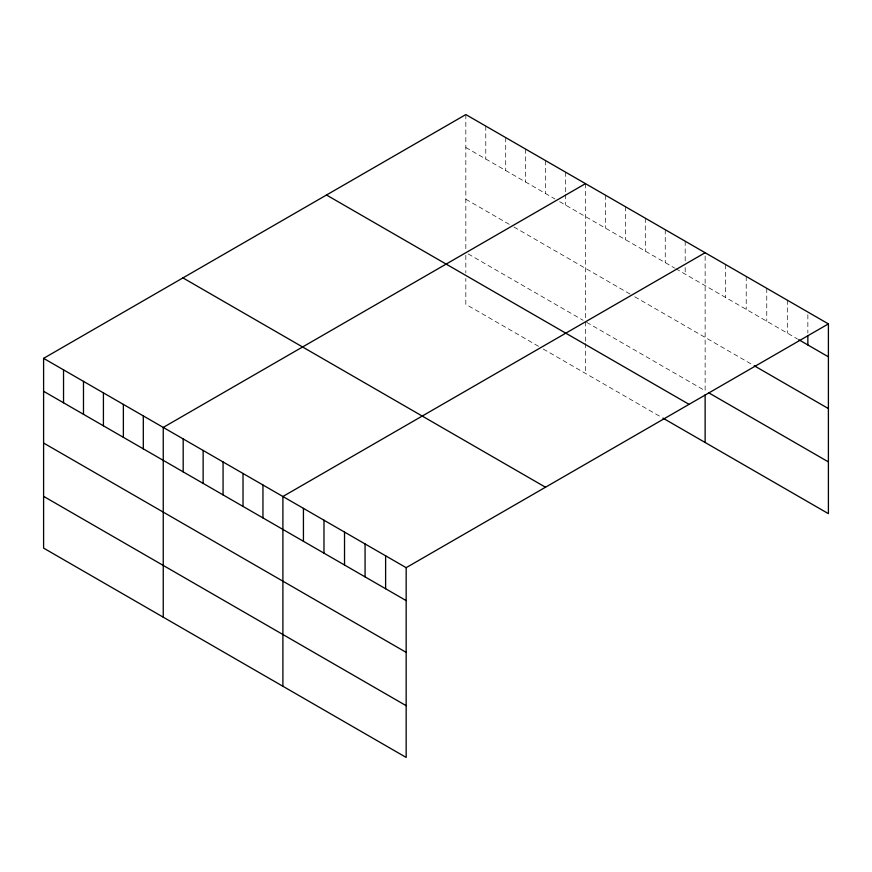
<?xml version="1.0" encoding="UTF-8"?>
<svg xmlns="http://www.w3.org/2000/svg" width="872" height="872" viewBox="0 0 872 872"><rect width="100%" height="100%" fill="white"/><g stroke="black" fill="none" stroke-linecap="round" stroke-linejoin="round"><path stroke-width="0.65" stroke-dasharray="4.36 3.27" d="M465.833 147.499L554.984 198.969M559.671 201.672L674.634 268.042M675.8 268.718L797.586 339.034M465.833 199.252L509.237 224.311M513.924 227.014L630.053 294.06M634.751 296.774L753.07 365.085M468.177 253.926L583.139 320.297M586.649 322.335L705.132 390.732L705.132 252.727M538.558 346.315L465.833 304.328L465.833 278.451M543.256 349.029L661.728 417.426M807.854 314.672L807.854 333.104M787.307 300.175L787.307 333.104M766.761 288.316L766.761 321.234M746.214 276.446L746.214 309.375M725.668 264.587L725.668 297.516M685.185 241.217L685.185 262.287M685.185 267.551L685.185 274.135M665.249 229.696L665.249 262.625M645.302 218.185L645.302 251.114M625.366 206.675L625.366 239.604M605.419 195.165L605.419 228.083M585.483 183.643L585.483 318.988M585.483 321.648L585.483 342.086M585.483 343.448L585.483 373.412M565.536 172.133L565.536 193.213M565.536 194.521L565.536 205.062M545.6 160.622L545.6 193.551M525.653 149.112L525.653 182.041M505.716 137.602L505.716 170.52M485.78 126.08L485.78 159.009M465.833 114.57L465.833 251.245M465.833 255.3L465.833 273.001"/><path stroke-width="1.31" d="M828.4 323.894L406.167 567.672L406.167 757.43L43.6 548.107L43.6 358.348L465.833 114.57L828.4 323.894L828.4 513.652L662.894 418.102M585.483 183.643L163.249 427.422L163.249 617.18M705.132 252.727L282.899 496.495L282.899 686.264M798.719 339.688L828.4 356.822M754.204 365.739L828.4 408.576M708.554 392.705L828.4 461.898M326.499 195.012L689.065 404.346M182.935 277.896L545.501 487.23M43.6 358.348L406.167 567.672M43.6 391.277L406.167 600.601M43.6 443.031L406.167 652.354M43.6 496.353L406.167 705.677M807.854 335.742L807.854 344.963M705.132 394.82L705.132 442.486M385.62 555.813L385.62 588.731M365.074 543.943L365.074 576.872M344.527 532.083L344.527 565.012M323.981 520.224L323.981 553.153M303.434 508.365L303.434 541.294M262.952 484.985L262.952 517.913M243.016 473.474L243.016 506.403M223.069 461.964L223.069 494.893M203.132 450.453L203.132 483.371M183.185 438.932L183.185 471.861M143.302 415.911L143.302 448.84M123.366 404.401L123.366 437.319M103.419 392.88L103.419 425.808M83.483 381.369L83.483 414.298M63.536 369.859L63.536 402.788"/></g></svg>
